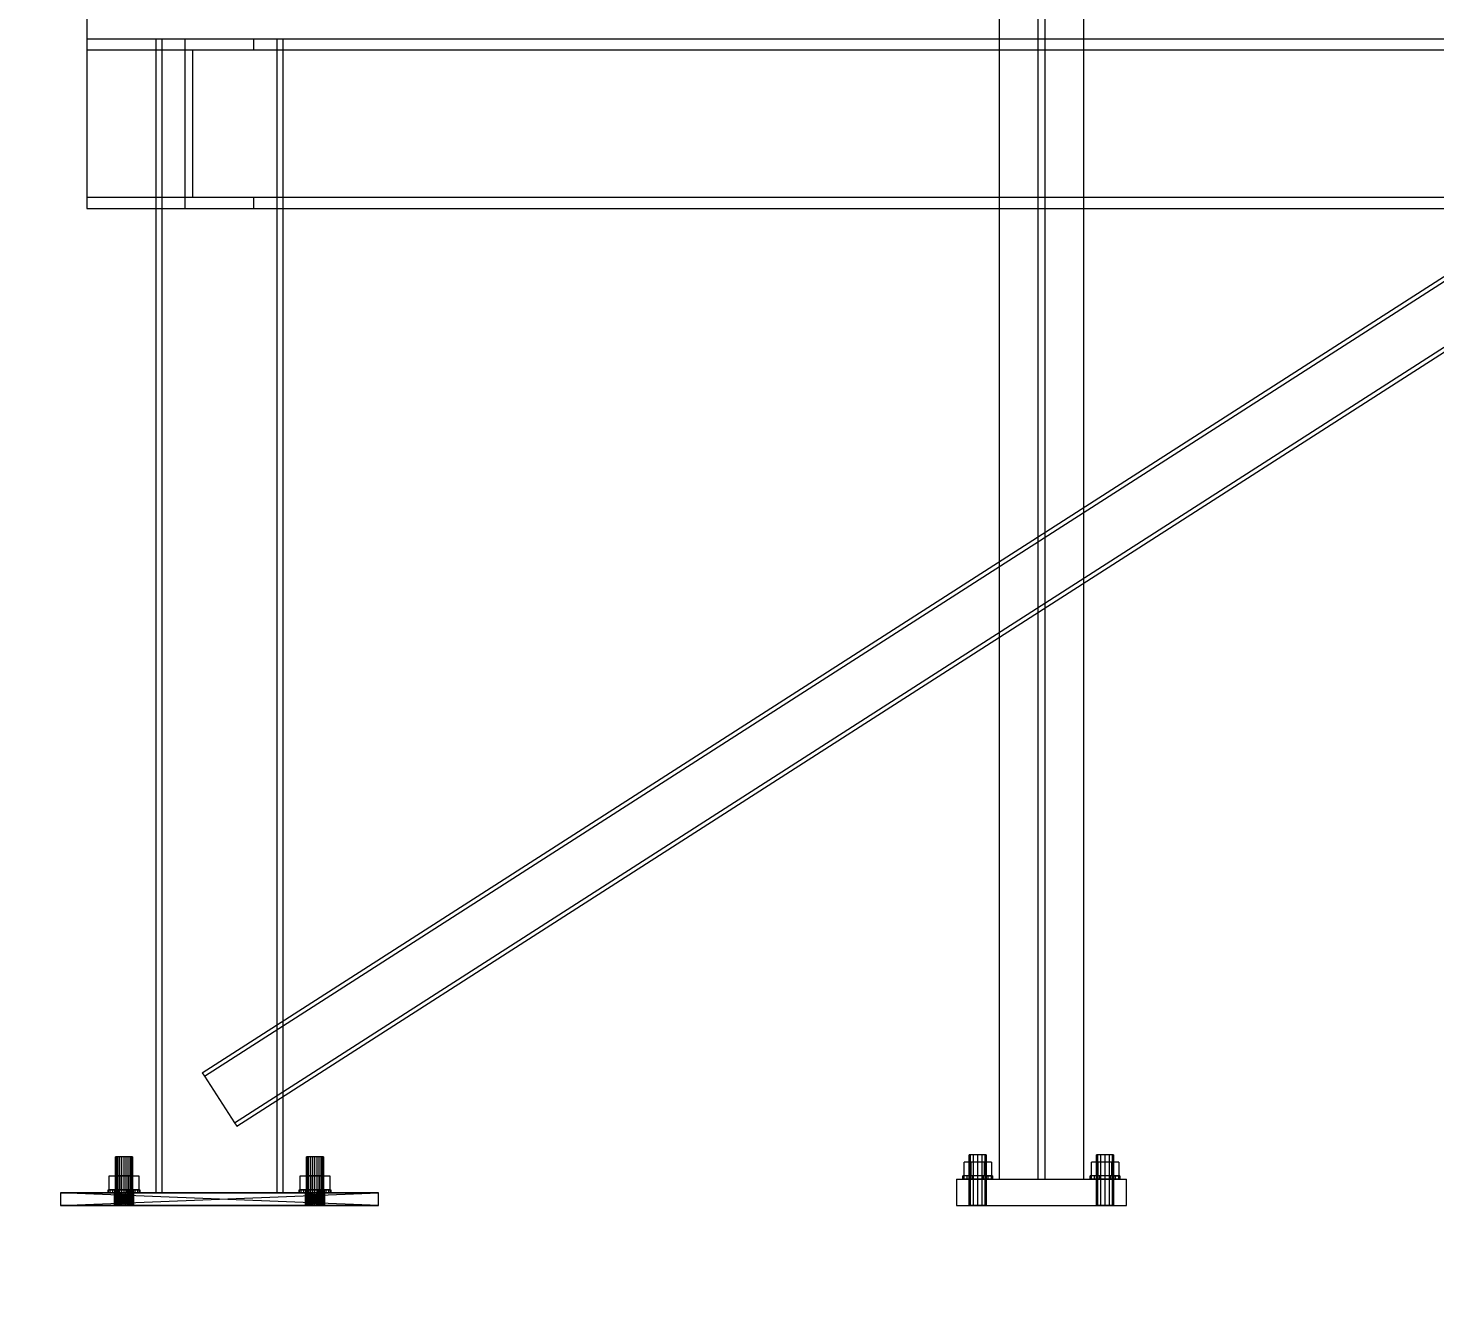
# Model space of a CAD drawing. Header units: millimetres. Extents: x -191664 to 191490, y -197311 to 10263.
# Drawn here: x 9064 to 10390, y -78 to 1110 of the extents above; entities that cross this region are included whole.
import ezdxf

# ---------------------------------------------------------------- set-up
doc = ezdxf.new("R2010")
doc.units = ezdxf.units.MM
for name, color, linetype, lineweight in [('COTAS_ENVOLVENTE_P', 1, 'Continuous', 0), ('COTAS_P', 1, 'Continuous', 0), ('lateral_C01', 7, 'Continuous', 0), ('lateral_mezcladora', 7, 'Continuous', 0)]:
    doc.layers.add(name, color=color, linetype=linetype, lineweight=lineweight)
doc.dimstyles.new('PLANTA_100', dxfattribs={"dimtxt": 250, "dimasz": 150, "dimexe": 150, "dimexo": 80, "dimgap": 100, "dimtad": 1, "dimtih": 1, "dimtoh": 1, "dimdec": 1, "dimdsep": 46, "dimcen": 0.09, "dimclrd": 1, "dimclre": 1, "dimclrt": 1, "dimadec": 0, "dimazin": 0, "dimtfac": 1, "dimtdec": 4, "dimtofl": 0, "dimtmove": 0, "dimatfit": 3, "dimfxl": 1, "dimtolj": 1, "dimtzin": 0, "dimarcsym": 0})

# ---------------------------------------------------------------- blocks, each defined once
blk = doc.blocks.new('*D4')
at = {"layer": 'COTAS_ENVOLVENTE_P', "color": 1, "lineweight": -2, "transparency": 16777216}
for p, q in [((0, -80), (0, -3250)), ((58855.1, -80), (58855.1, -3250)), ((150, -3100), (58705.1, -3100))]:
    blk.add_line(p, q, dxfattribs=at)
at = {"layer": 'COTAS_ENVOLVENTE_P', "color": 1, "transparency": 16777216}
for points in [[(150, -3075), (150, -3125), (0, -3100)], [(58705.1, -3075), (58705.1, -3125), (58855.1, -3100)]]:
    blk.add_solid(points, dxfattribs=at)
at = {"layer": 'Defpoints', "color": 0, "transparency": 16777216}
for p in [(0, 0), (58855.1, 0), (58855.1, -3100)]:
    blk.add_point(p, dxfattribs=at)
blk = doc.blocks.new('*D6')
at = {"layer": 'COTAS_P', "color": 1, "lineweight": -2, "transparency": 16777216}
for p, q in [((10918.9, 3565.8), (10640.4, 4390)), ((1835.3, 1255.9), (10546.3, 4199.9)), ((1923.7, 525.8), (1645.2, 1350))]:
    blk.add_line(p, q, dxfattribs=at)
at = {"layer": 'COTAS_P', "color": 1, "transparency": 16777216}
for points in [[(10538.3, 4223.6), (10554.3, 4176.2), (10688.4, 4247.9)], [(1827.3, 1279.6), (1843.3, 1232.2), (1693.2, 1207.9)]]:
    blk.add_solid(points, dxfattribs=at)
at = {"layer": 'Defpoints', "color": 0, "transparency": 16777216}
for p in [(10688.4, 4247.9), (10944.5, 3490.1), (1949.4, 450)]:
    blk.add_point(p, dxfattribs=at)
blk = doc.blocks.new('*D21')
at = {"layer": 'COTAS_P', "color": 1, "lineweight": -2, "transparency": 16777216}
for p, q in [((0, -80), (0, -2350)), ((58117.1, -80), (58117.1, -2350)), ((150, -2200), (57967.1, -2200))]:
    blk.add_line(p, q, dxfattribs=at)
at = {"layer": 'COTAS_P', "color": 1, "transparency": 16777216}
for points in [[(150, -2175), (150, -2225), (0, -2200)], [(57967.1, -2175), (57967.1, -2225), (58117.1, -2200)]]:
    blk.add_solid(points, dxfattribs=at)
at = {"layer": 'Defpoints', "color": 0, "transparency": 16777216}
for p in [(0, 0), (58117.1, 0), (58117.1, -2200)]:
    blk.add_point(p, dxfattribs=at)

msp = doc.modelspace()

# ---------------------------------------------------------------- linework, layer by layer
at = {"layer": 'lateral_C01', "color": 139, "true_color": 0x354b57}
for p, q in [((9979.23, 2711.94), (9979.23, 25)), ((10015.73, 2711.94), (10015.73, 25)), ((10022.73, 25), (10022.73, 2711.94)), ((10059.23, 25), (10059.23, 2711.94)), ((9979.23, 25), (10059.23, 25)), ((10015.73, 25), (10022.73, 25))]:
    msp.add_line(p, q, dxfattribs=at)
at = {"layer": 'lateral_C01', "color": 9, "true_color": 0xaebcc4}
for p, q in [((9952.83, 40.8), (9946.43, 40.8)), ((9946.43, 28), (9946.43, 40.8)), ((9952.3, 48), (9951.23, 48)), ((9951.23, 0), (9951.23, 48)), ((9955.23, 48), (9952.3, 48)), ((9952.3, 0), (9952.3, 48)), ((9965.63, 40.8), (9952.83, 40.8)), ((9952.83, 28), (9952.83, 40.8)), ((9959.23, 48), (9955.23, 48)), ((9955.23, 0), (9955.23, 48)), ((9963.23, 48), (9959.23, 48)), ((9959.23, 0), (9959.23, 48)), ((9966.16, 48), (9963.23, 48)), ((9963.23, 0), (9963.23, 48)), ((9972.03, 40.8), (9965.63, 40.8)), ((9965.63, 28), (9965.63, 40.8)), ((9967.23, 48), (9966.16, 48)), ((9966.16, 0), (9966.16, 48)), ((9967.23, 48), (9967.23, 0)), ((9972.03, 40.8), (9972.03, 28)), ((10072.83, 40.8), (10066.43, 40.8)), ((10066.43, 28), (10066.43, 40.8)), ((10072.3, 48), (10071.23, 48)), ((10071.23, 0), (10071.23, 48)), ((10075.23, 48), (10072.3, 48)), ((10072.3, 0), (10072.3, 48)), ((10085.63, 40.8), (10072.83, 40.8)), ((10072.83, 28), (10072.83, 40.8)), ((10079.23, 48), (10075.23, 48)), ((10075.23, 0), (10075.23, 48)), ((10083.23, 48), (10079.23, 48)), ((10079.23, 0), (10079.23, 48)), ((10086.16, 48), (10083.23, 48)), ((10083.23, 0), (10083.23, 48)), ((10092.03, 40.8), (10085.63, 40.8)), ((10085.63, 28), (10085.63, 40.8)), ((10087.23, 48), (10086.16, 48)), ((10086.16, 0), (10086.16, 48)), ((10087.23, 48), (10087.23, 0)), ((10092.03, 40.8), (10092.03, 28)), ((9946.3, 28), (9945.23, 28)), ((9945.23, 25), (9945.23, 28)), ((9949.33, 28), (9946.3, 28)), ((9946.3, 25), (9946.3, 28)), ((9952.83, 28), (9946.43, 28)), ((9953.87, 28), (9949.33, 28)), ((9949.33, 25), (9949.33, 28)), ((9965.63, 28), (9952.83, 28)), ((9959.23, 28), (9953.87, 28)), ((9953.87, 25), (9953.87, 28)), ((9964.59, 28), (9959.23, 28)), ((9959.23, 25), (9959.23, 28)), ((9969.13, 28), (9964.59, 28)), ((9964.59, 25), (9964.59, 28)), ((9965.63, 28), (9972.03, 28)), ((9972.17, 28), (9969.13, 28)), ((9969.13, 25), (9969.13, 28)), ((9973.23, 28), (9972.17, 28)), ((9972.17, 25), (9972.17, 28)), ((9973.23, 28), (9973.23, 25)), ((10066.3, 28), (10065.23, 28)), ((10065.23, 25), (10065.23, 28)), ((10069.33, 28), (10066.3, 28)), ((10066.3, 25), (10066.3, 28)), ((10072.83, 28), (10066.43, 28)), ((10073.87, 28), (10069.33, 28)), ((10069.33, 25), (10069.33, 28)), ((10085.63, 28), (10072.83, 28)), ((10079.23, 28), (10073.87, 28)), ((10073.87, 25), (10073.87, 28)), ((10084.59, 28), (10079.23, 28)), ((10079.23, 25), (10079.23, 28)), ((10089.13, 28), (10084.59, 28)), ((10084.59, 25), (10084.59, 28)), ((10085.63, 28), (10092.03, 28)), ((10092.17, 28), (10089.13, 28)), ((10089.13, 25), (10089.13, 28)), ((10093.23, 28), (10092.17, 28)), ((10092.17, 25), (10092.17, 28)), ((10093.23, 28), (10093.23, 25)), ((9946.3, 25), (9945.23, 25)), ((9949.33, 25), (9946.3, 25)), ((9953.87, 25), (9949.33, 25)), ((9959.23, 25), (9953.87, 25)), ((9964.59, 25), (9959.23, 25)), ((9969.13, 25), (9964.59, 25)), ((9972.17, 25), (9969.13, 25)), ((9972.17, 25), (9973.23, 25)), ((10066.3, 25), (10065.23, 25)), ((10069.33, 25), (10066.3, 25)), ((10073.87, 25), (10069.33, 25)), ((10079.23, 25), (10073.87, 25)), ((10084.59, 25), (10079.23, 25)), ((10089.13, 25), (10084.59, 25)), ((10092.17, 25), (10089.13, 25)), ((10092.17, 25), (10093.23, 25)), ((9952.3, 0), (9951.23, 0)), ((9955.23, 0), (9952.3, 0)), ((9959.23, 0), (9955.23, 0)), ((9963.23, 0), (9959.23, 0)), ((9966.16, 0), (9963.23, 0)), ((9966.16, 0), (9967.23, 0)), ((10072.3, 0), (10071.23, 0)), ((10075.23, 0), (10072.3, 0)), ((10079.23, 0), (10075.23, 0)), ((10083.23, 0), (10079.23, 0)), ((10086.16, 0), (10083.23, 0)), ((10086.16, 0), (10087.23, 0))]:
    msp.add_line(p, q, dxfattribs=at)
at = {"layer": 'lateral_C01', "color": 251, "true_color": 0x4e626d}
for p, q in [((9939.23, 25), (10099.23, 25)), ((9939.23, 25), (9939.23, 0)), ((10099.23, 0), (10099.23, 25)), ((9939.23, 0), (10099.23, 0))]:
    msp.add_line(p, q, dxfattribs=at)
at = {"layer": 'lateral_mezcladora', "color": 251, "true_color": 0x64686b}
for p, q in [((9119.53, 1180), (9119.53, 1100)), ((9119.53, 1100), (10569.53, 1100))]:
    msp.add_line(p, q, dxfattribs=at)
at = {"layer": 'lateral_mezcladora', "color": 8, "true_color": 0x667b86}
for p, q in [((9119.53, 1100), (9119.53, 1089.5)), ((9119.53, 1089.5), (10569.53, 1089.5)), ((9119.53, 1089.5), (9119.53, 950.5)), ((9184.53, 1100), (9304.53, 1100)), ((9184.53, 1100), (9184.53, 12)), ((9184.53, 1100), (9190.53, 1100)), ((9190.53, 12), (9190.53, 1100)), ((9212.03, 1100), (9277.03, 1100)), ((9212.03, 1089.5), (9212.03, 1100)), ((9212.03, 1089.5), (9277.03, 1089.5)), ((9212.03, 1089.5), (9219.53, 1089.5)), ((9212.03, 950.5), (9212.03, 1089.5)), ((9219.53, 950.5), (9219.53, 1089.5)), ((9277.03, 1089.5), (9277.03, 1100)), ((9298.53, 1100), (9304.53, 1100)), ((9298.53, 1100), (9298.53, 12)), ((9304.53, 12), (9304.53, 1100)), ((9228.33, 125.25), (10553.33, 975.25)), ((9230.49, 121.88), (10555.49, 971.88)), ((9119.53, 950.5), (10569.53, 950.5)), ((9119.53, 950.5), (9119.53, 940)), ((9212.03, 950.5), (9277.03, 950.5)), ((9212.03, 940), (9212.03, 950.5)), ((9212.03, 950.5), (9219.53, 950.5)), ((9277.03, 940), (9277.03, 950.5)), ((9119.53, 940), (10569.53, 940)), ((9212.03, 940), (9277.03, 940)), ((9258.57, 78.12), (10583.57, 928.12)), ((9260.73, 74.75), (10585.73, 924.75)), ((9228.33, 125.25), (9230.49, 121.88)), ((9230.49, 121.88), (9258.57, 78.12)), ((9258.57, 78.12), (9260.73, 74.75)), ((9184.53, 12), (9304.53, 12)), ((9184.53, 12), (9190.53, 12)), ((9298.53, 12), (9304.53, 12))]:
    msp.add_line(p, q, dxfattribs=at)
at = {"layer": 'lateral_mezcladora', "color": 9, "true_color": 0xaeb9be}
for p, q in [((9146.8, 46), (9146.53, 46)), ((9146.53, 0), (9146.53, 46)), ((9147.6, 46), (9146.8, 46)), ((9146.8, 0), (9146.8, 46)), ((9148.87, 46), (9147.6, 46)), ((9147.6, 0), (9147.6, 46)), ((9150.53, 46), (9148.87, 46)), ((9148.87, 0), (9148.87, 46)), ((9152.46, 46), (9150.53, 46)), ((9150.53, 0), (9150.53, 46)), ((9154.53, 46), (9152.46, 46)), ((9152.46, 0), (9152.46, 46)), ((9156.6, 46), (9154.53, 46)), ((9154.53, 0), (9154.53, 46)), ((9158.53, 46), (9156.6, 46)), ((9156.6, 0), (9156.6, 46)), ((9160.19, 46), (9158.53, 46)), ((9158.53, 0), (9158.53, 46)), ((9161.46, 46), (9160.19, 46)), ((9160.19, 0), (9160.19, 46)), ((9162.26, 46), (9161.46, 46)), ((9161.46, 0), (9161.46, 46)), ((9162.53, 46), (9162.26, 46)), ((9162.26, 0), (9162.26, 46)), ((9162.53, 46), (9162.53, 0)), ((9326.8, 46), (9326.53, 46)), ((9326.53, 0), (9326.53, 46)), ((9327.6, 46), (9326.8, 46)), ((9326.8, 0), (9326.8, 46)), ((9328.87, 46), (9327.6, 46)), ((9327.6, 0), (9327.6, 46)), ((9330.53, 46), (9328.87, 46)), ((9328.87, 0), (9328.87, 46)), ((9332.46, 46), (9330.53, 46)), ((9330.53, 0), (9330.53, 46)), ((9334.53, 46), (9332.46, 46)), ((9332.46, 0), (9332.46, 46)), ((9336.6, 46), (9334.53, 46)), ((9334.53, 0), (9334.53, 46)), ((9338.53, 46), (9336.6, 46)), ((9336.6, 0), (9336.6, 46)), ((9340.19, 46), (9338.53, 46)), ((9338.53, 0), (9338.53, 46)), ((9341.46, 46), (9340.19, 46)), ((9340.19, 0), (9340.19, 46)), ((9342.26, 46), (9341.46, 46)), ((9341.46, 0), (9341.46, 46)), ((9342.53, 46), (9342.26, 46)), ((9342.26, 0), (9342.26, 46)), ((9342.53, 46), (9342.53, 0)), ((9146.8, 0), (9146.53, 0)), ((9147.6, 0), (9146.8, 0)), ((9148.87, 0), (9147.6, 0)), ((9150.53, 0), (9148.87, 0)), ((9152.46, 0), (9150.53, 0)), ((9154.53, 0), (9152.46, 0)), ((9156.6, 0), (9154.53, 0)), ((9158.53, 0), (9156.6, 0)), ((9160.19, 0), (9158.53, 0)), ((9161.46, 0), (9160.19, 0)), ((9162.26, 0), (9161.46, 0)), ((9162.26, 0), (9162.53, 0)), ((9326.8, 0), (9326.53, 0)), ((9327.6, 0), (9326.8, 0)), ((9328.87, 0), (9327.6, 0)), ((9330.53, 0), (9328.87, 0)), ((9332.46, 0), (9330.53, 0)), ((9334.53, 0), (9332.46, 0)), ((9336.6, 0), (9334.53, 0)), ((9338.53, 0), (9336.6, 0)), ((9340.19, 0), (9338.53, 0)), ((9341.46, 0), (9340.19, 0)), ((9342.26, 0), (9341.46, 0)), ((9342.26, 0), (9342.53, 0))]:
    msp.add_line(p, q, dxfattribs=at)
at = {"layer": 'lateral_mezcladora', "color": 252, "true_color": 0x8ba19a}
for p, q in [((9140.68, 15), (9140.68, 28)), ((9140.68, 28), (9147.6, 28)), ((9140.68, 28), (9146.53, 28)), ((9150.53, 28), (9146.53, 28)), ((9146.53, 28), (9146.53, 15)), ((9147.6, 15), (9147.6, 28)), ((9147.6, 28), (9161.45, 28)), ((9147.6, 28), (9150.53, 28)), ((9158.53, 28), (9150.53, 28)), ((9150.53, 28), (9150.53, 15)), ((9162.53, 28), (9158.53, 28)), ((9158.53, 28), (9158.53, 15)), ((9161.45, 28), (9158.53, 28)), ((9161.45, 15), (9161.45, 28)), ((9161.45, 28), (9168.38, 28)), ((9162.53, 15), (9162.53, 28)), ((9162.53, 28), (9168.38, 28)), ((9168.38, 28), (9168.38, 15)), ((9320.68, 15), (9320.68, 28)), ((9320.68, 28), (9327.6, 28)), ((9320.68, 28), (9326.53, 28)), ((9330.53, 28), (9326.53, 28)), ((9326.53, 28), (9326.53, 15)), ((9327.6, 15), (9327.6, 28)), ((9327.6, 28), (9341.45, 28)), ((9327.6, 28), (9330.53, 28)), ((9338.53, 28), (9330.53, 28)), ((9330.53, 28), (9330.53, 15)), ((9342.53, 28), (9338.53, 28)), ((9338.53, 28), (9338.53, 15)), ((9341.45, 28), (9338.53, 28)), ((9341.45, 15), (9341.45, 28)), ((9341.45, 28), (9348.38, 28)), ((9342.53, 15), (9342.53, 28)), ((9342.53, 28), (9348.38, 28)), ((9348.38, 28), (9348.38, 15)), ((9139.53, 12), (9139.53, 15)), ((9139.53, 15), (9140.04, 15)), ((9139.53, 15), (9145.53, 15)), ((9140.04, 12), (9140.04, 15)), ((9140.04, 15), (9141.54, 15)), ((9140.04, 15), (9145.84, 15)), ((9147.6, 15), (9140.68, 15)), ((9146.53, 15), (9140.68, 15)), ((9141.54, 12), (9141.54, 15)), ((9141.54, 15), (9143.92, 15)), ((9141.54, 15), (9146.73, 15)), ((9143.92, 12), (9143.92, 15)), ((9143.92, 15), (9147.03, 15)), ((9143.92, 15), (9148.16, 15)), ((9145.84, 15), (9145.53, 15)), ((9145.53, 15), (9145.53, 12)), ((9146.73, 15), (9145.84, 15)), ((9145.84, 15), (9145.84, 12)), ((9146.53, 15), (9150.53, 15)), ((9148.16, 15), (9146.73, 15)), ((9146.73, 15), (9146.73, 12)), ((9147.03, 12), (9147.03, 15)), ((9147.03, 15), (9150.65, 15)), ((9147.03, 15), (9150.03, 15)), ((9161.45, 15), (9147.6, 15)), ((9150.53, 15), (9147.6, 15)), ((9150.03, 15), (9148.16, 15)), ((9148.16, 15), (9148.16, 12)), ((9152.2, 15), (9150.03, 15)), ((9150.03, 15), (9150.03, 12)), ((9150.53, 15), (9158.53, 15)), ((9150.65, 12), (9150.65, 15)), ((9150.65, 15), (9154.53, 15)), ((9150.65, 15), (9152.2, 15)), ((9154.53, 15), (9152.2, 15)), ((9152.2, 15), (9152.2, 12)), ((9154.53, 12), (9154.53, 15)), ((9154.53, 15), (9158.41, 15)), ((9156.86, 15), (9154.53, 15)), ((9159.03, 15), (9156.86, 15)), ((9156.86, 15), (9156.86, 12)), ((9158.41, 15), (9156.86, 15)), ((9158.41, 12), (9158.41, 15)), ((9158.41, 15), (9162.03, 15)), ((9158.53, 15), (9162.53, 15)), ((9158.53, 15), (9161.45, 15)), ((9160.89, 15), (9159.03, 15)), ((9159.03, 15), (9159.03, 12)), ((9162.03, 15), (9159.03, 15)), ((9162.32, 15), (9160.89, 15)), ((9160.89, 15), (9160.89, 12)), ((9165.14, 15), (9160.89, 15)), ((9168.38, 15), (9161.45, 15)), ((9162.03, 12), (9162.03, 15)), ((9162.03, 15), (9165.14, 15)), ((9163.22, 15), (9162.32, 15)), ((9162.32, 15), (9162.32, 12)), ((9167.52, 15), (9162.32, 15)), ((9168.38, 15), (9162.53, 15)), ((9163.53, 15), (9163.22, 15)), ((9163.22, 15), (9163.22, 12)), ((9169.02, 15), (9163.22, 15)), ((9163.53, 12), (9163.53, 15)), ((9163.53, 15), (9169.53, 15)), ((9165.14, 12), (9165.14, 15)), ((9165.14, 15), (9167.52, 15)), ((9167.52, 12), (9167.52, 15)), ((9167.52, 15), (9169.02, 15)), ((9169.02, 12), (9169.02, 15)), ((9169.02, 15), (9169.53, 15)), ((9169.53, 15), (9169.53, 12)), ((9319.53, 12), (9319.53, 15)), ((9319.53, 15), (9320.04, 15)), ((9319.53, 15), (9325.53, 15)), ((9320.04, 12), (9320.04, 15)), ((9320.04, 15), (9321.54, 15)), ((9320.04, 15), (9325.84, 15)), ((9327.6, 15), (9320.68, 15)), ((9326.53, 15), (9320.68, 15)), ((9321.54, 12), (9321.54, 15)), ((9321.54, 15), (9323.92, 15)), ((9321.54, 15), (9326.73, 15)), ((9323.92, 12), (9323.92, 15)), ((9323.92, 15), (9327.03, 15)), ((9323.92, 15), (9328.16, 15)), ((9325.84, 15), (9325.53, 15)), ((9325.53, 15), (9325.53, 12)), ((9326.73, 15), (9325.84, 15)), ((9325.84, 15), (9325.84, 12)), ((9326.53, 15), (9330.53, 15)), ((9328.16, 15), (9326.73, 15)), ((9326.73, 15), (9326.73, 12)), ((9327.03, 12), (9327.03, 15)), ((9327.03, 15), (9330.65, 15)), ((9327.03, 15), (9330.03, 15)), ((9341.45, 15), (9327.6, 15)), ((9330.53, 15), (9327.6, 15)), ((9330.03, 15), (9328.16, 15)), ((9328.16, 15), (9328.16, 12)), ((9332.2, 15), (9330.03, 15)), ((9330.03, 15), (9330.03, 12)), ((9330.53, 15), (9338.53, 15)), ((9330.65, 12), (9330.65, 15)), ((9330.65, 15), (9334.53, 15)), ((9330.65, 15), (9332.2, 15)), ((9334.53, 15), (9332.2, 15)), ((9332.2, 15), (9332.2, 12)), ((9334.53, 12), (9334.53, 15)), ((9334.53, 15), (9338.41, 15)), ((9336.86, 15), (9334.53, 15)), ((9339.03, 15), (9336.86, 15)), ((9336.86, 15), (9336.86, 12)), ((9338.41, 15), (9336.86, 15)), ((9338.41, 12), (9338.41, 15)), ((9338.41, 15), (9342.03, 15)), ((9338.53, 15), (9342.53, 15)), ((9338.53, 15), (9341.45, 15)), ((9340.89, 15), (9339.03, 15)), ((9339.03, 15), (9339.03, 12)), ((9342.03, 15), (9339.03, 15)), ((9342.32, 15), (9340.89, 15)), ((9340.89, 15), (9340.89, 12)), ((9345.14, 15), (9340.89, 15)), ((9348.38, 15), (9341.45, 15)), ((9342.03, 12), (9342.03, 15)), ((9342.03, 15), (9345.14, 15)), ((9343.22, 15), (9342.32, 15)), ((9342.32, 15), (9342.32, 12)), ((9347.52, 15), (9342.32, 15)), ((9348.38, 15), (9342.53, 15)), ((9343.53, 15), (9343.22, 15)), ((9343.22, 15), (9343.22, 12)), ((9349.02, 15), (9343.22, 15)), ((9343.53, 12), (9343.53, 15)), ((9343.53, 15), (9349.53, 15)), ((9345.14, 12), (9345.14, 15)), ((9345.14, 15), (9347.52, 15)), ((9347.52, 12), (9347.52, 15)), ((9347.52, 15), (9349.02, 15)), ((9349.02, 12), (9349.02, 15)), ((9349.02, 15), (9349.53, 15)), ((9349.53, 15), (9349.53, 12)), ((9140.04, 12), (9139.53, 12)), ((9145.53, 12), (9139.53, 12)), ((9141.54, 12), (9140.04, 12)), ((9145.84, 12), (9140.04, 12)), ((9143.92, 12), (9141.54, 12)), ((9146.73, 12), (9141.54, 12)), ((9147.03, 12), (9143.92, 12)), ((9148.16, 12), (9143.92, 12)), ((9145.53, 12), (9145.84, 12)), ((9145.84, 12), (9146.73, 12)), ((9146.73, 12), (9148.16, 12)), ((9150.65, 12), (9147.03, 12)), ((9150.03, 12), (9147.03, 12)), ((9148.16, 12), (9150.03, 12)), ((9150.03, 12), (9152.2, 12)), ((9154.53, 12), (9150.65, 12)), ((9152.2, 12), (9150.65, 12)), ((9152.2, 12), (9154.53, 12)), ((9158.41, 12), (9154.53, 12)), ((9154.53, 12), (9156.86, 12)), ((9156.86, 12), (9159.03, 12)), ((9156.86, 12), (9158.41, 12)), ((9162.03, 12), (9158.41, 12)), ((9159.03, 12), (9160.89, 12)), ((9159.03, 12), (9162.03, 12)), ((9160.89, 12), (9162.32, 12)), ((9160.89, 12), (9165.14, 12)), ((9165.14, 12), (9162.03, 12)), ((9162.32, 12), (9163.22, 12)), ((9162.32, 12), (9167.52, 12)), ((9163.22, 12), (9163.53, 12)), ((9163.22, 12), (9169.02, 12)), ((9169.53, 12), (9163.53, 12)), ((9167.52, 12), (9165.14, 12)), ((9169.02, 12), (9167.52, 12)), ((9169.53, 12), (9169.02, 12)), ((9320.04, 12), (9319.53, 12)), ((9325.53, 12), (9319.53, 12)), ((9321.54, 12), (9320.04, 12)), ((9325.84, 12), (9320.04, 12)), ((9323.92, 12), (9321.54, 12)), ((9326.73, 12), (9321.54, 12)), ((9327.03, 12), (9323.92, 12)), ((9328.16, 12), (9323.92, 12)), ((9325.53, 12), (9325.84, 12)), ((9325.84, 12), (9326.73, 12)), ((9326.73, 12), (9328.16, 12)), ((9330.65, 12), (9327.03, 12)), ((9330.03, 12), (9327.03, 12)), ((9328.16, 12), (9330.03, 12)), ((9330.03, 12), (9332.2, 12)), ((9334.53, 12), (9330.65, 12)), ((9332.2, 12), (9330.65, 12)), ((9332.2, 12), (9334.53, 12)), ((9338.41, 12), (9334.53, 12)), ((9334.53, 12), (9336.86, 12)), ((9336.86, 12), (9339.03, 12)), ((9336.86, 12), (9338.41, 12)), ((9342.03, 12), (9338.41, 12)), ((9339.03, 12), (9340.89, 12)), ((9339.03, 12), (9342.03, 12)), ((9340.89, 12), (9342.32, 12)), ((9340.89, 12), (9345.14, 12)), ((9345.14, 12), (9342.03, 12)), ((9342.32, 12), (9343.22, 12)), ((9342.32, 12), (9347.52, 12)), ((9343.22, 12), (9343.53, 12)), ((9343.22, 12), (9349.02, 12)), ((9349.53, 12), (9343.53, 12)), ((9347.52, 12), (9345.14, 12)), ((9349.02, 12), (9347.52, 12)), ((9349.53, 12), (9349.02, 12))]:
    msp.add_line(p, q, dxfattribs=at)
at = {"layer": 'lateral_mezcladora', "color": 252, "true_color": 0x82929a}
for p, q in [((9145.53, 12), (9094.53, 12)), ((9094.53, 12), (9145.7, 12)), ((9094.53, 12), (9146.21, 12)), ((9094.53, 12), (9147.05, 12)), ((9094.53, 12), (9148.16, 12)), ((9094.53, 12), (9149.53, 12)), ((9094.53, 12), (9151.08, 12)), ((9094.53, 12), (9152.77, 12)), ((9094.53, 12), (9154.53, 12)), ((9094.53, 12), (9156.28, 12)), ((9394.53, 12), (9094.53, 12)), ((9094.53, 12), (9157.97, 12)), ((9094.53, 12), (9159.53, 12)), ((9094.53, 12), (9160.89, 12)), ((9394.53, 0), (9094.53, 12)), ((9094.53, 12), (9094.53, 0)), ((9094.53, 0), (9394.53, 12)), ((9094.53, 0), (9145.53, 0)), ((9145.7, 0), (9094.53, 0)), ((9146.21, 0), (9094.53, 0)), ((9147.05, 0), (9094.53, 0)), ((9148.16, 0), (9094.53, 0)), ((9149.53, 0), (9094.53, 0)), ((9151.08, 0), (9094.53, 0)), ((9152.77, 0), (9094.53, 0)), ((9154.53, 0), (9094.53, 0)), ((9156.28, 0), (9094.53, 0)), ((9094.53, 0), (9394.53, 0)), ((9157.97, 0), (9094.53, 0)), ((9159.53, 0), (9094.53, 0)), ((9160.89, 0), (9094.53, 0)), ((9145.7, 12), (9145.53, 12)), ((9145.53, 0), (9145.7, 12)), ((9145.53, 0), (9145.53, 12)), ((9145.7, 0), (9145.53, 12)), ((9145.53, 0), (9145.7, 0)), ((9146.21, 12), (9145.7, 12)), ((9145.7, 0), (9146.21, 12)), ((9145.7, 0), (9145.7, 12)), ((9146.21, 0), (9145.7, 12)), ((9145.7, 0), (9146.21, 0)), ((9147.05, 12), (9146.21, 12)), ((9146.21, 0), (9147.05, 12)), ((9146.21, 0), (9146.21, 12)), ((9147.05, 0), (9146.21, 12)), ((9146.21, 0), (9147.05, 0)), ((9148.16, 12), (9147.05, 12)), ((9147.05, 12), (9160.89, 12)), ((9147.05, 0), (9148.16, 12)), ((9147.05, 0), (9147.05, 12)), ((9148.16, 0), (9147.05, 12)), ((9147.05, 0), (9148.16, 0)), ((9160.89, 0), (9147.05, 0)), ((9149.53, 12), (9148.16, 12)), ((9148.16, 12), (9160.89, 12)), ((9148.16, 12), (9334.53, 12)), ((9148.16, 12), (9336.28, 12)), ((9148.16, 12), (9337.97, 12)), ((9148.16, 12), (9339.53, 12)), ((9148.16, 12), (9340.89, 12)), ((9148.16, 0), (9149.53, 12)), ((9148.16, 0), (9148.16, 12)), ((9149.53, 0), (9148.16, 12)), ((9148.16, 0), (9149.53, 0)), ((9160.89, 0), (9148.16, 0)), ((9334.53, 0), (9148.16, 0)), ((9336.28, 0), (9148.16, 0)), ((9337.97, 0), (9148.16, 0)), ((9339.53, 0), (9148.16, 0)), ((9340.89, 0), (9148.16, 0)), ((9151.08, 12), (9149.53, 12)), ((9149.53, 12), (9340.89, 12)), ((9149.53, 0), (9151.08, 12)), ((9149.53, 0), (9149.53, 12)), ((9151.08, 0), (9149.53, 12)), ((9149.53, 0), (9151.08, 0)), ((9340.89, 0), (9149.53, 0)), ((9152.77, 12), (9151.08, 12)), ((9151.08, 12), (9340.89, 12)), ((9151.08, 0), (9152.77, 12)), ((9151.08, 0), (9151.08, 12)), ((9152.77, 0), (9151.08, 12)), ((9151.08, 0), (9152.77, 0)), ((9340.89, 0), (9151.08, 0)), ((9154.53, 12), (9152.77, 12)), ((9152.77, 12), (9394.53, 12)), ((9152.77, 12), (9340.89, 12)), ((9152.77, 0), (9154.53, 12)), ((9152.77, 0), (9152.77, 12)), ((9154.53, 0), (9152.77, 12)), ((9152.77, 0), (9154.53, 0)), ((9394.53, 0), (9152.77, 0)), ((9340.89, 0), (9152.77, 0)), ((9154.53, 12), (9156.28, 12)), ((9325.53, 12), (9154.53, 12)), ((9325.7, 12), (9154.53, 12)), ((9326.21, 12), (9154.53, 12)), ((9154.53, 12), (9394.53, 12)), ((9327.05, 12), (9154.53, 12)), ((9328.16, 12), (9154.53, 12)), ((9329.53, 12), (9154.53, 12)), ((9331.08, 12), (9154.53, 12)), ((9332.77, 12), (9154.53, 12)), ((9334.53, 12), (9154.53, 12)), ((9154.53, 12), (9340.89, 12)), ((9154.53, 0), (9156.28, 12)), ((9154.53, 0), (9154.53, 12)), ((9156.28, 0), (9154.53, 12)), ((9156.28, 0), (9154.53, 0)), ((9154.53, 0), (9325.53, 0)), ((9154.53, 0), (9325.7, 0)), ((9154.53, 0), (9326.21, 0)), ((9394.53, 0), (9154.53, 0)), ((9154.53, 0), (9327.05, 0)), ((9154.53, 0), (9328.16, 0)), ((9154.53, 0), (9329.53, 0)), ((9154.53, 0), (9331.08, 0)), ((9154.53, 0), (9332.77, 0)), ((9154.53, 0), (9334.53, 0)), ((9340.89, 0), (9154.53, 0)), ((9156.28, 12), (9157.97, 12)), ((9325.53, 12), (9156.28, 12)), ((9325.7, 12), (9156.28, 12)), ((9156.28, 0), (9157.97, 12)), ((9156.28, 0), (9156.28, 12)), ((9157.97, 0), (9156.28, 12)), ((9157.97, 0), (9156.28, 0)), ((9156.28, 0), (9325.53, 0)), ((9156.28, 0), (9325.7, 0)), ((9157.97, 12), (9159.53, 12)), ((9325.53, 12), (9157.97, 12)), ((9325.7, 12), (9157.97, 12)), ((9157.97, 0), (9159.53, 12)), ((9157.97, 0), (9157.97, 12)), ((9159.53, 0), (9157.97, 12)), ((9159.53, 0), (9157.97, 0)), ((9157.97, 0), (9325.53, 0)), ((9157.97, 0), (9325.7, 0)), ((9159.53, 12), (9160.89, 12)), ((9325.53, 12), (9159.53, 12)), ((9325.7, 12), (9159.53, 12)), ((9394.53, 12), (9159.53, 12)), ((9159.53, 12), (9334.53, 12)), ((9159.53, 0), (9160.89, 12)), ((9159.53, 0), (9159.53, 12)), ((9160.89, 0), (9159.53, 12)), ((9160.89, 0), (9159.53, 0)), ((9159.53, 0), (9325.53, 0)), ((9159.53, 0), (9325.7, 0)), ((9159.53, 0), (9394.53, 0)), ((9334.53, 0), (9159.53, 0)), ((9160.89, 12), (9162.01, 12)), ((9325.53, 12), (9160.89, 12)), ((9325.7, 12), (9160.89, 12)), ((9160.89, 12), (9334.53, 12)), ((9160.89, 0), (9162.01, 12)), ((9160.89, 0), (9160.89, 12)), ((9162.01, 0), (9160.89, 12)), ((9162.01, 0), (9160.89, 0)), ((9160.89, 0), (9325.53, 0)), ((9160.89, 0), (9325.7, 0)), ((9334.53, 0), (9160.89, 0)), ((9162.01, 12), (9162.84, 12)), ((9325.53, 12), (9162.01, 12)), ((9325.7, 12), (9162.01, 12)), ((9162.01, 12), (9334.53, 12)), ((9162.01, 0), (9162.84, 12)), ((9162.01, 0), (9162.01, 12)), ((9162.84, 0), (9162.01, 12)), ((9162.84, 0), (9162.01, 0)), ((9162.01, 0), (9325.53, 0)), ((9162.01, 0), (9325.7, 0)), ((9334.53, 0), (9162.01, 0)), ((9162.84, 12), (9163.36, 12)), ((9325.53, 12), (9162.84, 12)), ((9325.7, 12), (9162.84, 12)), ((9162.84, 12), (9334.53, 12)), ((9162.84, 0), (9163.36, 12)), ((9162.84, 0), (9162.84, 12)), ((9163.36, 0), (9162.84, 12)), ((9163.36, 0), (9162.84, 0)), ((9162.84, 0), (9325.53, 0)), ((9162.84, 0), (9325.7, 0)), ((9334.53, 0), (9162.84, 0)), ((9163.36, 12), (9163.53, 12)), ((9325.53, 12), (9163.36, 12)), ((9325.7, 12), (9163.36, 12)), ((9163.36, 12), (9334.53, 12)), ((9163.36, 0), (9163.53, 12)), ((9163.36, 0), (9163.36, 12)), ((9163.53, 0), (9163.36, 12)), ((9163.53, 0), (9163.36, 0)), ((9163.36, 0), (9325.53, 0)), ((9163.36, 0), (9325.7, 0)), ((9334.53, 0), (9163.36, 0)), ((9163.53, 12), (9325.53, 12)), ((9325.7, 12), (9163.53, 12)), ((9163.53, 12), (9326.21, 12)), ((9163.53, 12), (9327.05, 12)), ((9163.53, 12), (9328.16, 12)), ((9163.53, 12), (9329.53, 12)), ((9163.53, 12), (9331.08, 12)), ((9163.53, 12), (9332.77, 12)), ((9163.53, 12), (9334.53, 12)), ((9163.53, 12), (9163.53, 0)), ((9325.53, 0), (9163.53, 0)), ((9163.53, 0), (9325.7, 0)), ((9326.21, 0), (9163.53, 0)), ((9327.05, 0), (9163.53, 0)), ((9328.16, 0), (9163.53, 0)), ((9329.53, 0), (9163.53, 0)), ((9331.08, 0), (9163.53, 0)), ((9332.77, 0), (9163.53, 0)), ((9334.53, 0), (9163.53, 0)), ((9325.53, 12), (9325.7, 12)), ((9325.53, 0), (9325.7, 12)), ((9325.53, 0), (9325.53, 12)), ((9325.7, 0), (9325.53, 12)), ((9325.7, 0), (9325.53, 0)), ((9326.21, 12), (9325.7, 12)), ((9325.7, 0), (9326.21, 12)), ((9325.7, 0), (9325.7, 12)), ((9326.21, 0), (9325.7, 12)), ((9325.7, 0), (9326.21, 0)), ((9327.05, 12), (9326.21, 12)), ((9326.21, 0), (9327.05, 12)), ((9326.21, 0), (9326.21, 12)), ((9327.05, 0), (9326.21, 12)), ((9326.21, 0), (9327.05, 0)), ((9328.16, 12), (9327.05, 12)), ((9327.05, 0), (9328.16, 12)), ((9327.05, 0), (9327.05, 12)), ((9328.16, 0), (9327.05, 12)), ((9327.05, 0), (9328.16, 0)), ((9329.53, 12), (9328.16, 12)), ((9328.16, 0), (9329.53, 12)), ((9328.16, 0), (9328.16, 12)), ((9329.53, 0), (9328.16, 12)), ((9328.16, 0), (9329.53, 0)), ((9331.08, 12), (9329.53, 12)), ((9329.53, 12), (9394.53, 12)), ((9329.53, 0), (9331.08, 12)), ((9329.53, 0), (9329.53, 12)), ((9331.08, 0), (9329.53, 12)), ((9329.53, 0), (9331.08, 0)), ((9394.53, 0), (9329.53, 0)), ((9332.77, 12), (9331.08, 12)), ((9331.08, 12), (9394.53, 12)), ((9331.08, 0), (9332.77, 12)), ((9331.08, 0), (9331.08, 12)), ((9332.77, 0), (9331.08, 12)), ((9331.08, 0), (9332.77, 0)), ((9394.53, 0), (9331.08, 0)), ((9334.53, 12), (9332.77, 12)), ((9332.77, 12), (9394.53, 12)), ((9332.77, 0), (9334.53, 12)), ((9332.77, 0), (9332.77, 12)), ((9334.53, 0), (9332.77, 12)), ((9332.77, 0), (9334.53, 0)), ((9394.53, 0), (9332.77, 0)), ((9394.53, 12), (9334.53, 12)), ((9336.28, 12), (9334.53, 12)), ((9334.53, 12), (9340.89, 12)), ((9334.53, 12), (9342.01, 12)), ((9334.53, 12), (9342.84, 12)), ((9334.53, 12), (9343.36, 12)), ((9334.53, 12), (9343.53, 12)), ((9334.53, 0), (9336.28, 12)), ((9334.53, 0), (9334.53, 12)), ((9336.28, 0), (9334.53, 12)), ((9334.53, 0), (9394.53, 0)), ((9334.53, 0), (9336.28, 0)), ((9340.89, 0), (9334.53, 0)), ((9342.01, 0), (9334.53, 0)), ((9342.84, 0), (9334.53, 0)), ((9343.36, 0), (9334.53, 0)), ((9343.53, 0), (9334.53, 0)), ((9394.53, 12), (9336.28, 12)), ((9337.97, 12), (9336.28, 12)), ((9336.28, 12), (9343.53, 12)), ((9336.28, 0), (9337.97, 12)), ((9336.28, 0), (9336.28, 12)), ((9337.97, 0), (9336.28, 12)), ((9336.28, 0), (9394.53, 0)), ((9336.28, 0), (9337.97, 0)), ((9343.53, 0), (9336.28, 0)), ((9394.53, 12), (9337.97, 12)), ((9339.53, 12), (9337.97, 12)), ((9343.53, 12), (9337.97, 12)), ((9337.97, 0), (9339.53, 12)), ((9337.97, 0), (9337.97, 12)), ((9339.53, 0), (9337.97, 12)), ((9337.97, 0), (9394.53, 0)), ((9337.97, 0), (9339.53, 0)), ((9337.97, 0), (9343.53, 0)), ((9394.53, 12), (9339.53, 12)), ((9340.89, 12), (9339.53, 12)), ((9343.53, 12), (9339.53, 12)), ((9339.53, 0), (9340.89, 12)), ((9339.53, 0), (9339.53, 12)), ((9340.89, 0), (9339.53, 12)), ((9339.53, 0), (9394.53, 0)), ((9339.53, 0), (9340.89, 0)), ((9339.53, 0), (9343.53, 0)), ((9394.53, 12), (9340.89, 12)), ((9342.01, 12), (9340.89, 12)), ((9343.53, 12), (9340.89, 12)), ((9340.89, 0), (9342.01, 12)), ((9340.89, 0), (9340.89, 12)), ((9342.01, 0), (9340.89, 12)), ((9340.89, 0), (9394.53, 0)), ((9340.89, 0), (9342.01, 0)), ((9340.89, 0), (9343.53, 0)), ((9394.53, 12), (9342.01, 12)), ((9342.84, 12), (9342.01, 12)), ((9343.53, 12), (9342.01, 12)), ((9342.01, 0), (9342.84, 12)), ((9342.01, 0), (9342.01, 12)), ((9342.84, 0), (9342.01, 12)), ((9342.01, 0), (9394.53, 0)), ((9342.01, 0), (9342.84, 0)), ((9342.01, 0), (9343.53, 0)), ((9394.53, 12), (9342.84, 12)), ((9343.36, 12), (9342.84, 12)), ((9342.84, 0), (9343.36, 12)), ((9342.84, 0), (9342.84, 12)), ((9343.36, 0), (9342.84, 12)), ((9342.84, 0), (9394.53, 0)), ((9342.84, 0), (9343.36, 0)), ((9394.53, 12), (9343.36, 12)), ((9343.53, 12), (9343.36, 12)), ((9343.36, 0), (9343.53, 12)), ((9343.36, 0), (9343.36, 12)), ((9343.53, 0), (9343.36, 12)), ((9343.36, 0), (9394.53, 0)), ((9343.36, 0), (9343.53, 0)), ((9394.53, 12), (9343.53, 12)), ((9343.53, 12), (9343.53, 0)), ((9343.53, 0), (9394.53, 0)), ((9394.53, 0), (9394.53, 12))]:
    msp.add_line(p, q, dxfattribs=at)

# ---------------------------------------------------------------- dimensions: what is measured, and where the dimension line sits
at = {"layer": 'COTAS_ENVOLVENTE_P'}
dim = msp.add_aligned_dim(p1=(0, 0), p2=(58855.12, 0), distance=-3100, text='<> P', dimstyle='PLANTA_100', dxfattribs=at)
dim.commit()
dim.dimension.update_dxf_attribs({"geometry": '*D4', "text_midpoint": (29427.56, -3100)})
at = {"layer": 'COTAS_P'}
for p1, p2, distance, picture, middle in [((1949.36, 450), (10944.53, 3490.06), 800, '*D6', (6190.8, 2727.91)), ((0, 0), (58117.12, 0), -2200, '*D21', (29058.56, -2200))]:
    dim = msp.add_aligned_dim(p1=p1, p2=p2, distance=distance, text='<> P', dimstyle='PLANTA_100', dxfattribs=at)
    dim.commit()
    dim.dimension.update_dxf_attribs({"geometry": picture, "text_midpoint": middle})

doc.saveas('drawing.dxf')
